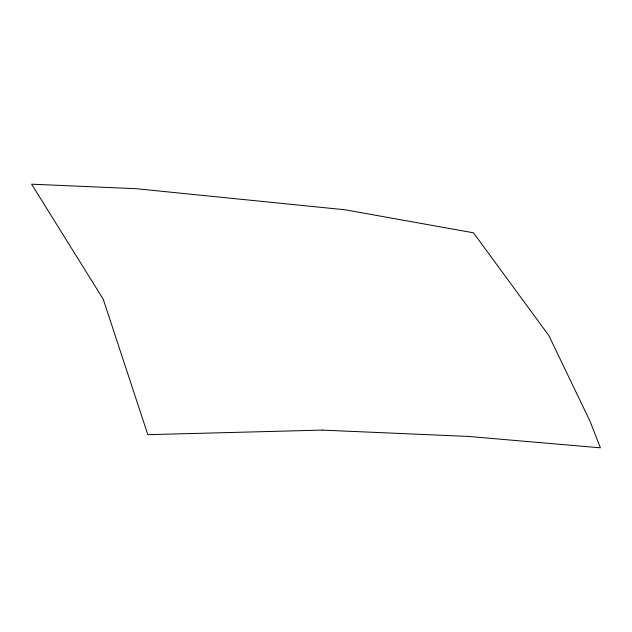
<?xml version="1.0" encoding="UTF-8"?>
<svg xmlns="http://www.w3.org/2000/svg" width="632" height="632" viewBox="0 0 632 632"><rect width="100%" height="100%" fill="white"/><g stroke="black" fill="none" stroke-linecap="round" stroke-linejoin="round"><path stroke-width="0.95" d="M322.178 430.108L147.825 434.666L103.229 299.205L31.6 184.181L136.172 188.699L345.009 209.777L473.471 232.797L548.813 335.529L589.933 420.999L600.4 447.819L468.423 436.436L322.178 430.108"/></g></svg>
